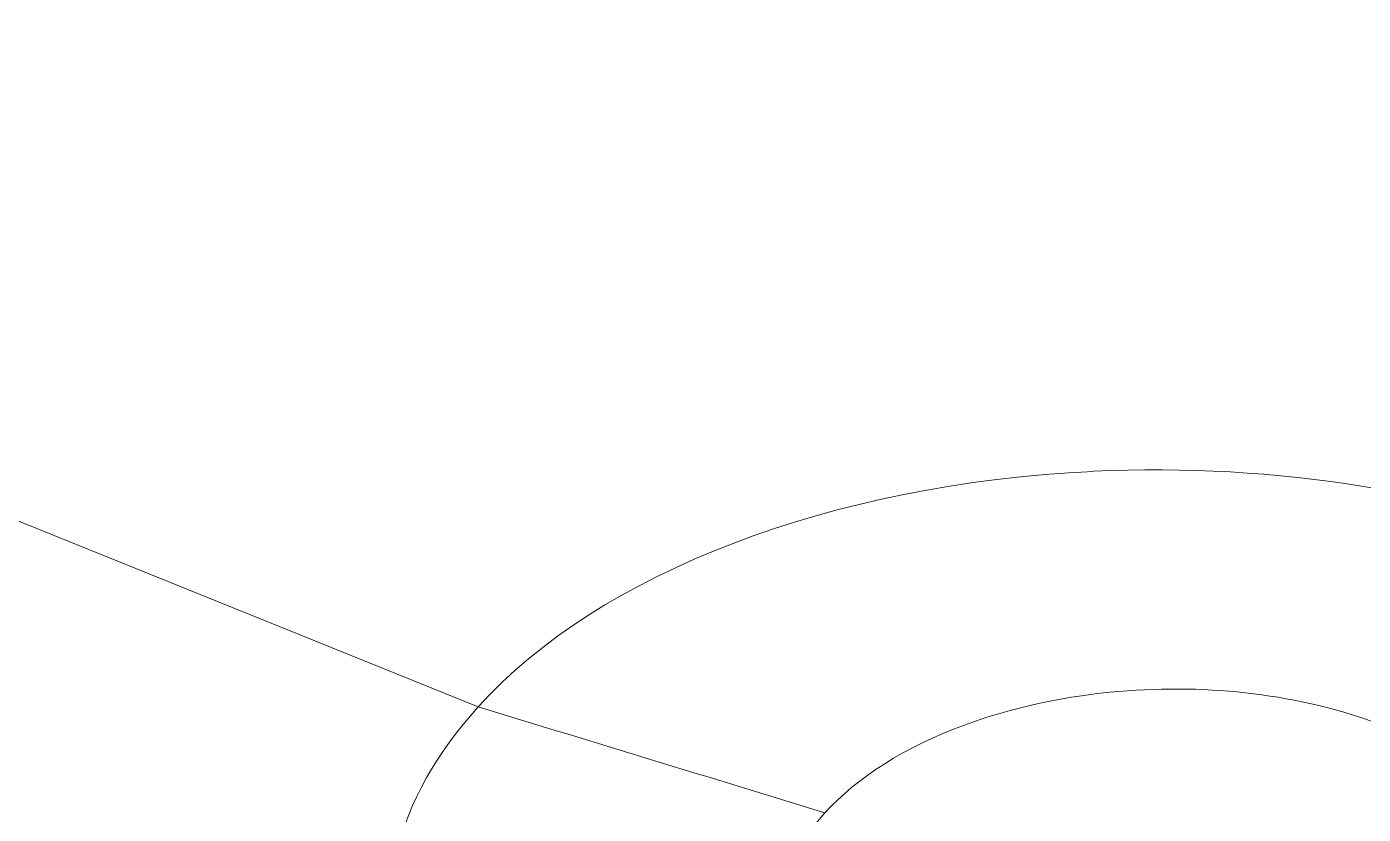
# Model space of a CAD drawing. Header units: millimetres. Extents: x 474.7 to 528.3, y 13.1 to 23.5.
# Drawn here: x 482.01484 to 482.02808, y 15.10785 to 15.11566 of the extents above; entities that cross this region are included whole.
import ezdxf

# ---------------------------------------------------------------- set-up
doc = ezdxf.new("R2010")
doc.units = ezdxf.units.MM
doc.header["$LTSCALE"] = 2.5
doc.layers.add('I-ARQ', color=8, linetype='Continuous')

msp = doc.modelspace()

# ---------------------------------------------------------------- linework, layer by layer
at = {"layer": 'I-ARQ', "lineweight": 5}
for points, knots in [([(482.048907, 15.084096, 10.57518), (482.030489, 15.077639, 10.584311), (482.006744, 15.079561, 10.581594), (481.992111, 15.088691, 10.568681), (481.992111, 15.088691, 10.568681), (481.977478, 15.097823, 10.555767), (481.976003, 15.11164, 10.536227), (481.988582, 15.12174, 10.521944)], [0, 0, 0, 0, 0.5, 0.5, 0.5, 0.5, 1, 1, 1, 1]), ([(482.055312, 15.089182, 10.567987), (482.03972, 15.08018, 10.580718), (482.014771, 15.079596, 10.581544), (481.997968, 15.087841, 10.569885), (481.997968, 15.087841, 10.569885), (481.981166, 15.096085, 10.558225), (481.978139, 15.110394, 10.537989), (481.991013, 15.120731, 10.523371)], [0, 0, 0, 0, 0.5, 0.5, 0.5, 0.5, 1, 1, 1, 1]), ([(482.054841, 15.089454, 10.567602), (482.039565, 15.080635, 10.580075), (482.015148, 15.080019, 10.580946), (481.998599, 15.088037, 10.569607), (481.998599, 15.088037, 10.569607), (481.982051, 15.096053, 10.55827), (481.978861, 15.110043, 10.538485), (481.991252, 15.12026, 10.524036)], [0, 0, 0, 0, 0.5, 0.5, 0.5, 0.5, 1, 1, 1, 1]), ([(482.052678, 15.090703, 10.565836), (482.038524, 15.082532, 10.577392), (482.015899, 15.081961, 10.578199), (482.000566, 15.089389, 10.567694), (482.000566, 15.089389, 10.567694), (481.985233, 15.096818, 10.557188), (481.982277, 15.10978, 10.538857), (481.993757, 15.119247, 10.525469)], [0, 0, 0, 0, 0.5, 0.5, 0.5, 0.5, 1, 1, 1, 1]), ([(482.025826, 15.109083, 10.539844), (482.025826, 15.109083, 10.539844), (482.025696, 15.109074, 10.539856), (482.025696, 15.109074, 10.539856), (482.025696, 15.109074, 10.539856), (482.025696, 15.109074, 10.539856), (482.025567, 15.109062, 10.539872), (482.025567, 15.109062, 10.539872), (482.025567, 15.109062, 10.539872), (482.025567, 15.109062, 10.539872), (482.02544, 15.109049, 10.539892), (482.02544, 15.109049, 10.539892), (482.02544, 15.109049, 10.539892), (482.02544, 15.109049, 10.539892), (482.025313, 15.109032, 10.539915), (482.025313, 15.109032, 10.539915), (482.025313, 15.109032, 10.539915), (482.025313, 15.109032, 10.539915), (482.025187, 15.109013, 10.539942), (482.025187, 15.109013, 10.539942), (482.025187, 15.109013, 10.539942), (482.025187, 15.109013, 10.539942), (482.025062, 15.108991, 10.539973), (482.025062, 15.108991, 10.539973), (482.025062, 15.108991, 10.539973), (482.025062, 15.108991, 10.539973), (482.024939, 15.108968, 10.540006), (482.024939, 15.108968, 10.540006), (482.024939, 15.108968, 10.540006), (482.024939, 15.108968, 10.540006), (482.024817, 15.108942, 10.540043), (482.024817, 15.108942, 10.540043), (482.024817, 15.108942, 10.540043), (482.024817, 15.108942, 10.540043), (482.024697, 15.108913, 10.540083), (482.024697, 15.108913, 10.540083), (482.024697, 15.108913, 10.540083), (482.024697, 15.108913, 10.540083), (482.024579, 15.108882, 10.540127), (482.024579, 15.108882, 10.540127), (482.024579, 15.108882, 10.540127), (482.024579, 15.108882, 10.540127), (482.024462, 15.10885, 10.540173), (482.024462, 15.10885, 10.540173), (482.024462, 15.10885, 10.540173), (482.024462, 15.10885, 10.540173), (482.024348, 15.108815, 10.540223), (482.024348, 15.108815, 10.540223), (482.024348, 15.108815, 10.540223), (482.024348, 15.108815, 10.540223), (482.024235, 15.108777, 10.540275), (482.024235, 15.108777, 10.540275), (482.024235, 15.108777, 10.540275), (482.024235, 15.108777, 10.540275), (482.024126, 15.108738, 10.540331), (482.024126, 15.108738, 10.540331), (482.024126, 15.108738, 10.540331), (482.024126, 15.108738, 10.540331), (482.024018, 15.108697, 10.54039), (482.024018, 15.108697, 10.54039), (482.024018, 15.108697, 10.54039), (482.024018, 15.108697, 10.54039), (482.023912, 15.108653, 10.540451), (482.023912, 15.108653, 10.540451), (482.023912, 15.108653, 10.540451), (482.023912, 15.108653, 10.540451), (482.023809, 15.108608, 10.540515), (482.023809, 15.108608, 10.540515), (482.023809, 15.108608, 10.540515), (482.023809, 15.108608, 10.540515), (482.023709, 15.108561, 10.540581), (482.023709, 15.108561, 10.540581), (482.023709, 15.108561, 10.540581), (482.023709, 15.108561, 10.540581), (482.023612, 15.108512, 10.540651), (482.023612, 15.108512, 10.540651), (482.023612, 15.108512, 10.540651), (482.023612, 15.108512, 10.540651), (482.023516, 15.108461, 10.540722), (482.023516, 15.108461, 10.540722), (482.023516, 15.108461, 10.540722), (482.023516, 15.108461, 10.540722), (482.023424, 15.108409, 10.540797), (482.023424, 15.108409, 10.540797), (482.023424, 15.108409, 10.540797), (482.023424, 15.108409, 10.540797), (482.023336, 15.108354, 10.540873), (482.023336, 15.108354, 10.540873), (482.023336, 15.108354, 10.540873), (482.023336, 15.108354, 10.540873), (482.02325, 15.108299, 10.540952), (482.02325, 15.108299, 10.540952), (482.02325, 15.108299, 10.540952), (482.02325, 15.108299, 10.540952), (482.023167, 15.108241, 10.541034), (482.023167, 15.108241, 10.541034), (482.023167, 15.108241, 10.541034), (482.023167, 15.108241, 10.541034), (482.023088, 15.108182, 10.541117), (482.023088, 15.108182, 10.541117), (482.023088, 15.108182, 10.541117), (482.023088, 15.108182, 10.541117), (482.023011, 15.108122, 10.541202), (482.023011, 15.108122, 10.541202), (482.023011, 15.108122, 10.541202), (482.023011, 15.108122, 10.541202), (482.022939, 15.10806, 10.54129), (482.022939, 15.10806, 10.54129), (482.022939, 15.10806, 10.54129), (482.022939, 15.10806, 10.54129), (482.02287, 15.107997, 10.541378), (482.02287, 15.107997, 10.541378), (482.02287, 15.107997, 10.541378), (482.02287, 15.107997, 10.541378), (482.022804, 15.107933, 10.54147), (482.022804, 15.107933, 10.54147), (482.022804, 15.107933, 10.54147), (482.022804, 15.107933, 10.54147), (482.022742, 15.107867, 10.541562), (482.022742, 15.107867, 10.541562)], [0, 0, 0, 0, 0.033333, 0.033333, 0.033333, 0.033333, 0.066667, 0.066667, 0.066667, 0.066667, 0.1, 0.1, 0.1, 0.1, 0.133333, 0.133333, 0.133333, 0.133333, 0.166667, 0.166667, 0.166667, 0.166667, 0.2, 0.2, 0.2, 0.2, 0.233333, 0.233333, 0.233333, 0.233333, 0.266667, 0.266667, 0.266667, 0.266667, 0.3, 0.3, 0.3, 0.3, 0.333333, 0.333333, 0.333333, 0.333333, 0.366667, 0.366667, 0.366667, 0.366667, 0.4, 0.4, 0.4, 0.4, 0.433333, 0.433333, 0.433333, 0.433333, 0.466667, 0.466667, 0.466667, 0.466667, 0.5, 0.5, 0.5, 0.5, 0.533333, 0.533333, 0.533333, 0.533333, 0.566667, 0.566667, 0.566667, 0.566667, 0.6, 0.6, 0.6, 0.6, 0.633333, 0.633333, 0.633333, 0.633333, 0.666667, 0.666667, 0.666667, 0.666667, 0.7, 0.7, 0.7, 0.7, 0.733333, 0.733333, 0.733333, 0.733333, 0.766667, 0.766667, 0.766667, 0.766667, 0.8, 0.8, 0.8, 0.8, 0.833333, 0.833333, 0.833333, 0.833333, 0.866667, 0.866667, 0.866667, 0.866667, 0.9, 0.9, 0.9, 0.9, 0.933333, 0.933333, 0.933333, 0.933333, 0.966667, 0.966667, 0.966667, 0.966667, 1, 1, 1, 1]), ([(482.03074, 15.103369, 10.547924), (482.027894, 15.1021, 10.549719), (482.023902, 15.102147, 10.549652), (482.02115, 15.103484, 10.547762), (482.02115, 15.103484, 10.547762), (482.018399, 15.104819, 10.545873), (482.017633, 15.107082, 10.542673), (482.019309, 15.108917, 10.540077)], [0, 0, 0, 0, 0.5, 0.5, 0.5, 0.5, 1, 1, 1, 1]), ([(482.028357, 15.105142, 10.545417), (482.026959, 15.104519, 10.546298), (482.024999, 15.104543, 10.546264), (482.023647, 15.105199, 10.545336), (482.023647, 15.105199, 10.545336), (482.022296, 15.105854, 10.544409), (482.021918, 15.106966, 10.542838), (482.022742, 15.107867, 10.541562)], [0, 0, 0, 0, 0.5, 0.5, 0.5, 0.5, 1, 1, 1, 1])]:
    msp.add_open_spline(points, degree=3, knots=knots, dxfattribs=at)
for points in [[(482.009442, 15.112906, 10.534436), (482.009442, 15.112906, 10.534436), (482.019309, 15.108917, 10.540077), (482.019309, 15.108917, 10.540077)], [(482.025403, 15.111252, 10.536776), (482.027218, 15.111336, 10.536657), (482.029025, 15.111044, 10.53707), (482.030501, 15.11043, 10.537938)], [(482.019308, 15.108918, 10.540077), (482.020509, 15.110249, 10.538194), (482.022811, 15.11113, 10.536948), (482.025403, 15.111251, 10.536777)], [(482.025826, 15.109083, 10.539844), (482.026722, 15.109138, 10.539766), (482.027622, 15.109002, 10.539958), (482.028356, 15.1087, 10.540385)], [(482.019309, 15.108917, 10.540077), (482.020455, 15.108569, 10.54057), (482.021599, 15.10822, 10.541064), (482.022742, 15.107867, 10.541562)]]:
    msp.add_open_spline(points, degree=3, dxfattribs=at)

doc.saveas('drawing.dxf')
